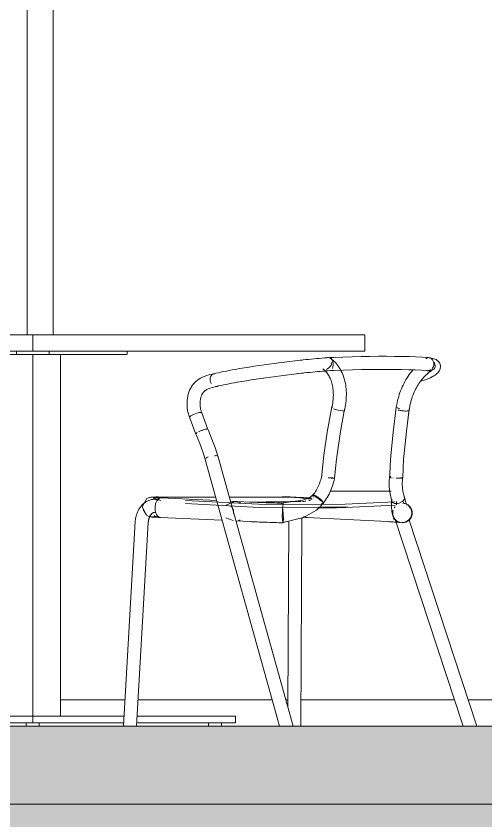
# Model space of a CAD drawing. Header units: inches. Extents: x -23565 to -21, y -324 to 853.
# Drawn here: x -18750.4 to -18714.4, y -7.3 to 54.4 of the extents above; entities that cross this region are included whole.
import ezdxf

# ---------------------------------------------------------------- set-up
doc = ezdxf.new("R2010")
doc.units = ezdxf.units.IN
doc.header["$MEASUREMENT"] = 0
doc.linetypes.add('Grid Line 1_2_', pattern=[0.875, 0.5, -0.125, 0.125, -0.125])
for name, color, linetype, lineweight in [('A-FLOR', 192, 'Continuous', 13), ('A-FLOR-LEVL', 51, 'Continuous', 9), ('A-FLOR-PATT', 8, 'Continuous', 25), ('A-GLAZ-CWMG', 51, 'Continuous', 13), ('C-TOPO', 7, 'Continuous', 13), ('I-FURN', 30, 'Continuous', 13)]:
    doc.layers.add(name, color=color, linetype=linetype, lineweight=lineweight)

# ---------------------------------------------------------------- blocks, each defined once
blk = doc.blocks.new('Struct_Xcel_Sports Complex_rvt-2-Building Section - East_West looking South _ Fitness Center')
at = {"layer": 'A-FLOR-PATT', "lineweight": 9}
h = blk.add_hatch(dxfattribs=at)
h.set_pattern_fill('FP_37', color=256, style=0, pattern_type=2)
h.set_pattern_definition([(50, (-33539.073, 67.247), (55.0854, -4.81984), [5.76, -63.36]), (355, (-33539.073, 67.247), (-10.6557, 57.76853), [4.608, -50.688]), (100.451, (-33534.483, 66.846), (44.42947, 52.94866), [4.895, -53.848]), (46.184, (-33539.07, 82.61), (81.96444, -12.71212), [8.64, -95.04]), (96.636, (-33532.24, 81.55), (71.7815, 74.8124), [7.343, -80.772]), (351.184, (-33539.07, 82.61), (71.78195, 74.81243), [6.912, -76.032]), (21, (-33531.393, 78.767), (45.84207, -30.92146), [5.76, -63.36]), (326, (-33531.393, 78.767), (18.68706, 55.69148), [4.608, -50.688]), (71.451, (-33527.573, 76.19), (64.5289, 24.7701), [4.895, -53.848]), (37.5, (-33539.073, 67.247), (0.933895, 25.566816), [2.534, -47.539, 2.534, -48.922, -50.88]), (37.5, (-33539.073, 67.247), (0.933895, 25.566816), [-101.53, 2.534, -48.346]), (7.5, (-33539.073, 67.247), (20.20404, 30.2913), [2.534, -26.803, 2.534, -46.387, -19.392]), (7.5, (-33539.073, 67.247), (20.20404, 30.2913), [-78.259, 2.534, -16.858]), (327.5, (-33556.2, 67.247), (40.997785, -1.732403), [2.534, -16.666, 2.534, -57.37, -79.488]), (327.5, (-33556.2, 67.247), (40.997785, -1.732403), [-79.104, 2.534, -76.954]), (317.5, (-33563.88, 67.247), (44.78888, 7.68784), [2.534, -22.426, 2.534, -37.248, -56.448]), (317.5, (-33563.88, 67.247), (44.78888, 7.68784), [-64.742, 2.534, -53.914])])
h.paths.add_polyline_path([(-25189.865, -6.32), (-25174.515, -6), (-22066.14, -6), (-22066.14, 0), (-25174.515, 0), (-25189.865, -0.32), (-25287.665, -0.32), (-25303.015, 0), (-26272.89, 0), (-26272.89, -6), (-25303.015, -6), (-25287.665, -6.32), (-25241, -6.32)], flags=0)
at = {"layer": 'A-FLOR', "color": 7}
for p, q in [((-25737.265, 0), (-26272.89, 0)), ((-26272.89, -6), (-25303.015, -6))]:
    blk.add_line(p, q, dxfattribs=at)
blk = doc.blocks.new('Falcon 7700 Series Pedestal Base - 36_ Square Top x 30_ - Wheelchair Height-460525-Building Section - East_West looking South _ Fitness Center')
at = {"layer": 'I-FURN', "color": 8, "lineweight": 9}
for p, q in [((-26224.041, 30), (-26198.585, 30)), ((-26224.041, 30), (-26224.041, 28.75)), ((-26198.585, 30), (-26173.129, 30)), ((-26198.585, 28.75), (-26198.585, 30)), ((-26173.129, 28.75), (-26173.129, 30)), ((-26198.585, 28.75), (-26224.041, 28.75)), ((-26205.835, 28.75), (-26205.835, 28.5)), ((-26203.503, 28.5), (-26205.793, 28.5)), ((-26203.503, 28.5), (-26203.286, 28.5)), ((-26203.286, 28.5), (-26203.503, 28.5)), ((-26200.207, 28.5), (-26203.286, 28.5)), ((-26200.707, 0.75), (-26200.707, 28.5)), ((-26200.207, 28.5), (-26199.793, 28.5)), ((-26199.835, 28.75), (-26199.835, 28.5)), ((-26197.378, 28.5), (-26199.793, 28.5)), ((-26173.129, 28.75), (-26198.585, 28.75)), ((-26198.585, 28.5), (-26198.585, 0.75)), ((-26197.378, 28.5), (-26196.964, 28.5)), ((-26197.335, 28.5), (-26197.335, 28.75)), ((-26193.884, 28.5), (-26196.964, 28.5)), ((-26196.464, 0.75), (-26196.464, 28.5)), ((-26193.884, 28.5), (-26193.668, 28.5)), ((-26193.668, 28.5), (-26193.884, 28.5)), ((-26191.378, 28.5), (-26193.668, 28.5)), ((-26191.335, 28.5), (-26191.335, 28.75)), ((-26214.142, 0.75), (-26206.567, 0.75)), ((-26214.142, 0.75), (-26214.142, 0.25)), ((-26205.578, 0.75), (-26198.585, 0.75)), ((-26198.585, 0.75), (-26191.592, 0.75)), ((-26198.585, 0.25), (-26198.585, 0.75)), ((-26190.603, 0.75), (-26183.029, 0.75)), ((-26183.029, 0.25), (-26183.029, 0.75)), ((-26206.538, 0.25), (-26214.142, 0.25)), ((-26213.063, 0.25), (-26213.063, 0)), ((-26212.063, 0), (-26212.063, 0.25)), ((-26198.585, 0.25), (-26205.548, 0.25)), ((-26199.085, 0.25), (-26199.085, 0)), ((-26199.085, 0.25), (-26199.085, 0)), ((-26191.622, 0.25), (-26198.585, 0.25)), ((-26198.085, 0), (-26198.085, 0.25)), ((-26198.085, 0), (-26198.085, 0.25)), ((-26183.029, 0.25), (-26190.632, 0.25)), ((-26185.107, 0.25), (-26185.107, 0)), ((-26184.107, 0), (-26184.107, 0.25))]:
    blk.add_line(p, q, dxfattribs=at)
blk = doc.blocks.new('HermanMiller_Collection_Air-Chair_SideChair_Arms - Arms-457867-Building Section - East_West looking South _ Fitness Center')
at = {"layer": 'I-FURN', "color": 8, "lineweight": 9}
for p, q in [((-26168.322, 28.231), (-26168.443, 28.162)), ((-26167.324, 27.627), (-26167.322, 27.605)), ((-26184.618, 27.021), (-26184.762, 27)), ((-26184.599, 26.014), (-26184.503, 26.027)), ((-26186.569, 23.678), (-26186.547, 23.661)), ((-26186.569, 23.677), (-26186.089, 22.392)), ((-26185.152, 22.742), (-26185.632, 24.026)), ((-26185.363, 20.451), (-26179.662, 0)), ((-26178.624, 0), (-26184.399, 20.719)), ((-26189.141, 17.565), (-26189.141, 17.347)), ((-26184.482, 17.296), (-26188.743, 17.496)), ((-26179.481, 17.552), (-26183.529, 17.551)), ((-26177.194, 17.48), (-26177.496, 17.496)), ((-26177.111, 17.711), (-26177.111, 17.721)), ((-26170.093, 17.342), (-26170.065, 17.42)), ((-26183.254, 17.157), (-26183.81, 16.908)), ((-26181.87, 17.173), (-26183.445, 17.247)), ((-26179.715, 17.053), (-26179.715, 17.195)), ((-26179.533, 17.091), (-26179.551, 17.066)), ((-26170.704, 16.957), (-26170.704, 17.208)), ((-26170.155, 17.109), (-26170.204, 17.26)), ((-26188.949, 16.052), (-26189.039, 16.052)), ((-26171.018, 16.387), (-26170.993, 16.537)), ((-26190.727, 15.676), (-26191.637, 0.011)), ((-26190.636, 0), (-26189.729, 15.618)), ((-26188.808, 15.997), (-26184.118, 15.777)), ((-26183.783, 15.972), (-26183.215, 15.754)), ((-26183.021, 15.726), (-26181.94, 15.675)), ((-26178.962, 15.65), (-26179.032, 1.459)), ((-26178.962, 15.671), (-26178.962, 15.65)), ((-26178.04, 0), (-26177.962, 15.645)), ((-26177.58, 15.998), (-26171.391, 15.675)), ((-26170.944, 15.858), (-26170.784, 15.885)), ((-26170.813, 15.909), (-26165.593, 0)), ((-26164.541, 0), (-26169.723, 15.793))]:
    blk.add_line(p, q, dxfattribs=at)
at = {"layer": 'I-FURN', "color": 8, "lineweight": 9, "flags": 128}
for points in [[(-26183.06, 27.348), (-26182.709, 27.409), (-26182.351, 27.468), (-26181.985, 27.527), (-26181.614, 27.585), (-26181.236, 27.642), (-26180.853, 27.698), (-26180.466, 27.753), (-26180.074, 27.806), (-26179.679, 27.858), (-26179.282, 27.909), (-26178.882, 27.958), (-26178.48, 28.005), (-26178.078, 28.051), (-26177.939, 28.066)], [(-26175.815, 28.251), (-26176.01, 28.238), (-26176.209, 28.224), (-26176.41, 28.209), (-26176.613, 28.193), (-26176.818, 28.176), (-26177.025, 28.158), (-26177.233, 28.139), (-26177.443, 28.118), (-26177.653, 28.097), (-26177.863, 28.075), (-26177.939, 28.066)], [(-26168.236, 28.25), (-26168.705, 28.28), (-26169.202, 28.306), (-26169.726, 28.326), (-26170.277, 28.34), (-26170.854, 28.35), (-26171.455, 28.353), (-26172.081, 28.352), (-26172.73, 28.345), (-26173.401, 28.332), (-26174.093, 28.314), (-26174.806, 28.291), (-26175.537, 28.263), (-26175.813, 28.251)], [(-26175.777, 28.206), (-26175.672, 28.13), (-26175.572, 28.048), (-26175.475, 27.961), (-26175.383, 27.868), (-26175.296, 27.77), (-26175.213, 27.667), (-26175.135, 27.559), (-26175.061, 27.447), (-26174.993, 27.331), (-26174.929, 27.211), (-26174.87, 27.088), (-26174.816, 26.961), (-26174.766, 26.83), (-26174.722, 26.697), (-26174.682, 26.561), (-26174.647, 26.422), (-26174.617, 26.281), (-26174.592, 26.138), (-26174.572, 25.993), (-26174.556, 25.845), (-26174.545, 25.697), (-26174.539, 25.547), (-26174.537, 25.395), (-26174.541, 25.243), (-26174.549, 25.09), (-26174.561, 24.936), (-26174.578, 24.782), (-26174.6, 24.628), (-26174.626, 24.474), (-26174.656, 24.32), (-26174.691, 24.167)], [(-26167.324, 27.627), (-26167.379, 27.817), (-26167.474, 27.954), (-26167.572, 28.041), (-26167.664, 28.098), (-26167.749, 28.137), (-26167.832, 28.167), (-26167.916, 28.191), (-26168.001, 28.211), (-26168.091, 28.228), (-26168.185, 28.243), (-26168.212, 28.247)], [(-26184.719, 27.012), (-26184.538, 27.054), (-26184.349, 27.096), (-26184.153, 27.138), (-26183.951, 27.18), (-26183.741, 27.222), (-26183.526, 27.263), (-26183.304, 27.304), (-26183.077, 27.345), (-26183.06, 27.348)], [(-26175.761, 27.252), (-26175.951, 27.24), (-26176.144, 27.226), (-26176.34, 27.212), (-26176.539, 27.196), (-26176.74, 27.179), (-26176.942, 27.162), (-26177.146, 27.143), (-26177.351, 27.123), (-26177.557, 27.102), (-26177.763, 27.08), (-26177.829, 27.072)], [(-26176.341, 27.38), (-26176.282, 27.337), (-26176.224, 27.29), (-26176.167, 27.239), (-26176.112, 27.183), (-26176.059, 27.123), (-26176.007, 27.059), (-26175.958, 26.991), (-26175.91, 26.918), (-26175.865, 26.842), (-26175.822, 26.761), (-26175.781, 26.676), (-26175.743, 26.587), (-26175.708, 26.495), (-26175.676, 26.399), (-26175.647, 26.299), (-26175.622, 26.196), (-26175.599, 26.091), (-26175.58, 25.982), (-26175.564, 25.87), (-26175.552, 25.756), (-26175.543, 25.64), (-26175.539, 25.521), (-26175.537, 25.401), (-26175.54, 25.279), (-26175.546, 25.156), (-26175.556, 25.032), (-26175.57, 24.907), (-26175.588, 24.781), (-26175.609, 24.655), (-26175.634, 24.529), (-26175.663, 24.402)], [(-26168.316, 27.253), (-26168.77, 27.283), (-26169.254, 27.307), (-26169.766, 27.327), (-26170.306, 27.341), (-26170.873, 27.35), (-26171.466, 27.353), (-26172.084, 27.352), (-26172.725, 27.344), (-26173.389, 27.332), (-26174.075, 27.314), (-26174.781, 27.291), (-26175.506, 27.263), (-26175.762, 27.252)], [(-26169.432, 27.313), (-26169.529, 27.196), (-26169.623, 27.076), (-26169.714, 26.953), (-26169.802, 26.826), (-26169.886, 26.696), (-26169.967, 26.563), (-26170.045, 26.427), (-26170.118, 26.289), (-26170.189, 26.148), (-26170.255, 26.005), (-26170.318, 25.86), (-26170.376, 25.713), (-26170.431, 25.564), (-26170.481, 25.414), (-26170.527, 25.263), (-26170.569, 25.111), (-26170.607, 24.958), (-26170.64, 24.804), (-26170.669, 24.65), (-26170.694, 24.496), (-26170.714, 24.342)], [(-26167.841, 27.355), (-26167.927, 27.306), (-26168.012, 27.252), (-26168.098, 27.193), (-26168.183, 27.13), (-26168.268, 27.062), (-26168.351, 26.99), (-26168.434, 26.913), (-26168.516, 26.833), (-26168.596, 26.748), (-26168.675, 26.66), (-26168.752, 26.567), (-26168.827, 26.472), (-26168.9, 26.372), (-26168.971, 26.27), (-26169.04, 26.164), (-26169.106, 26.056), (-26169.169, 25.944), (-26169.23, 25.831), (-26169.287, 25.715), (-26169.342, 25.597), (-26169.394, 25.477), (-26169.442, 25.355), (-26169.487, 25.233), (-26169.529, 25.109), (-26169.567, 24.984), (-26169.602, 24.858), (-26169.633, 24.732), (-26169.66, 24.605), (-26169.684, 24.479), (-26169.704, 24.353), (-26169.72, 24.228)], [(-26167.322, 27.605), (-26167.344, 27.389), (-26167.419, 27.218), (-26167.514, 27.092), (-26167.616, 26.996), (-26167.724, 26.915), (-26167.839, 26.843), (-26167.963, 26.776), (-26168.098, 26.712), (-26168.245, 26.648), (-26168.404, 26.586), (-26168.576, 26.523), (-26168.761, 26.461), (-26168.765, 26.46)], [(-26168.124, 27.21), (-26168.133, 27.213), (-26168.159, 27.221), (-26168.198, 27.231), (-26168.25, 27.241), (-26168.313, 27.251), (-26168.341, 27.256)], [(-26185.857, 26.592), (-26185.923, 26.55), (-26185.987, 26.504), (-26186.049, 26.455), (-26186.108, 26.402), (-26186.164, 26.348), (-26186.218, 26.29), (-26186.27, 26.23), (-26186.319, 26.167), (-26186.365, 26.102), (-26186.408, 26.036), (-26186.449, 25.967), (-26186.488, 25.896), (-26186.523, 25.824), (-26186.557, 25.75), (-26186.587, 25.675), (-26186.615, 25.598), (-26186.641, 25.52), (-26186.664, 25.441), (-26186.684, 25.361), (-26186.702, 25.28), (-26186.717, 25.197), (-26186.73, 25.115), (-26186.74, 25.031), (-26186.748, 24.947), (-26186.753, 24.863), (-26186.756, 24.778), (-26186.756, 24.693), (-26186.754, 24.607), (-26186.75, 24.522), (-26186.743, 24.437), (-26186.733, 24.352), (-26186.721, 24.267), (-26186.707, 24.182), (-26186.691, 24.098), (-26186.672, 24.015), (-26186.651, 23.932), (-26186.627, 23.85), (-26186.601, 23.768), (-26186.573, 23.688), (-26186.569, 23.678)], [(-26184.762, 27), (-26184.93, 26.968), (-26185.095, 26.926), (-26185.258, 26.874), (-26185.418, 26.814), (-26185.576, 26.744), (-26185.729, 26.666), (-26185.857, 26.592)], [(-26182.887, 26.363), (-26182.542, 26.423), (-26182.189, 26.482), (-26181.829, 26.54), (-26181.462, 26.597), (-26181.089, 26.653), (-26180.711, 26.708), (-26180.328, 26.762), (-26179.942, 26.815), (-26179.551, 26.867), (-26179.158, 26.917), (-26178.762, 26.965), (-26178.365, 27.012), (-26177.967, 27.057), (-26177.829, 27.072)], [(-26185.339, 25.737), (-26185.235, 25.796), (-26185.129, 25.849), (-26185.023, 25.895), (-26184.914, 25.935), (-26184.805, 25.969), (-26184.694, 25.996), (-26184.599, 26.014)], [(-26184.487, 26.039), (-26184.315, 26.079), (-26184.135, 26.119), (-26183.947, 26.16), (-26183.752, 26.2), (-26183.549, 26.24), (-26183.34, 26.281), (-26183.125, 26.321), (-26182.903, 26.36), (-26182.887, 26.363)], [(-26185.632, 24.025), (-26185.65, 24.078), (-26185.668, 24.132), (-26185.684, 24.186), (-26185.698, 24.242), (-26185.711, 24.298), (-26185.722, 24.354), (-26185.732, 24.411), (-26185.74, 24.468), (-26185.746, 24.525), (-26185.751, 24.582), (-26185.755, 24.639), (-26185.756, 24.696), (-26185.756, 24.752), (-26185.755, 24.808), (-26185.751, 24.863), (-26185.747, 24.917), (-26185.74, 24.971), (-26185.732, 25.023), (-26185.723, 25.074), (-26185.712, 25.124), (-26185.7, 25.173), (-26185.687, 25.22), (-26185.672, 25.266), (-26185.656, 25.31), (-26185.639, 25.352), (-26185.621, 25.393), (-26185.602, 25.431), (-26185.583, 25.468), (-26185.562, 25.502), (-26185.542, 25.535), (-26185.52, 25.565), (-26185.498, 25.594), (-26185.476, 25.62), (-26185.454, 25.644), (-26185.431, 25.666), (-26185.409, 25.686), (-26185.386, 25.704), (-26185.364, 25.721), (-26185.342, 25.735), (-26185.339, 25.737)], [(-26175.66, 24.486), (-26176.002, 22.535), (-26176.261, 20.78)], [(-26175.27, 20.647), (-26174.982, 22.582), (-26174.678, 24.299)], [(-26170.709, 24.462), (-26170.955, 22.511), (-26171.128, 20.756)], [(-26170.131, 20.671), (-26169.938, 22.606), (-26169.719, 24.323)], [(-26186.452, 23.793), (-26186.521, 23.747), (-26186.561, 23.708), (-26186.57, 23.679), (-26186.569, 23.678)], [(-26186.128, 23.942), (-26186.248, 23.894), (-26186.359, 23.844), (-26186.452, 23.793)], [(-26185.788, 24.038), (-26185.89, 24.016), (-26186.006, 23.984), (-26186.128, 23.942)], [(-26185.632, 24.025), (-26185.654, 24.042), (-26185.708, 24.046), (-26185.788, 24.038)], [(-26185.64, 23.995), (-26185.631, 24.024), (-26185.632, 24.025)], [(-26185.341, 20.394), (-26185.552, 21.025), (-26185.782, 21.653), (-26186.03, 22.279), (-26186.096, 22.438)], [(-26184.389, 20.698), (-26184.609, 21.355), (-26184.848, 22.009), (-26185.106, 22.66), (-26185.174, 22.826)], [(-26176.261, 20.78), (-26176.351, 20.034), (-26176.42, 19.284), (-26176.434, 19.086)], [(-26175.436, 19.017), (-26175.376, 19.739), (-26175.295, 20.458), (-26175.27, 20.647)], [(-26171.128, 20.756), (-26171.18, 20.009), (-26171.212, 19.26), (-26171.217, 19.062)], [(-26170.217, 19.041), (-26170.192, 19.763), (-26170.147, 20.482), (-26170.131, 20.671)], [(-26176.429, 19.197), (-26176.451, 19.09), (-26176.476, 18.983), (-26176.504, 18.877), (-26176.536, 18.771), (-26176.571, 18.667), (-26176.609, 18.563), (-26176.651, 18.461), (-26176.695, 18.361), (-26176.743, 18.262), (-26176.793, 18.166), (-26176.846, 18.071), (-26176.902, 17.979), (-26176.96, 17.889), (-26177.021, 17.802), (-26177.084, 17.718), (-26177.102, 17.694)], [(-26171.034, 17.218), (-26171.072, 17.332), (-26171.106, 17.448), (-26171.137, 17.567), (-26171.164, 17.688), (-26171.187, 17.812), (-26171.207, 17.937), (-26171.223, 18.064), (-26171.235, 18.192), (-26171.244, 18.322), (-26171.249, 18.453), (-26171.251, 18.585), (-26171.249, 18.719), (-26171.244, 18.853), (-26171.235, 18.987), (-26171.223, 19.122), (-26171.219, 19.161)], [(-26176.317, 17.075), (-26176.233, 17.185), (-26176.153, 17.298), (-26176.076, 17.414), (-26176.002, 17.533), (-26175.933, 17.655), (-26175.867, 17.779), (-26175.804, 17.905), (-26175.746, 18.033), (-26175.692, 18.164), (-26175.642, 18.296), (-26175.595, 18.429), (-26175.553, 18.565), (-26175.516, 18.701), (-26175.482, 18.838), (-26175.453, 18.976), (-26175.446, 19.015)], [(-26170.091, 17.551), (-26170.118, 17.631), (-26170.142, 17.714), (-26170.164, 17.8), (-26170.184, 17.889), (-26170.202, 17.981), (-26170.216, 18.076), (-26170.229, 18.174), (-26170.238, 18.274), (-26170.245, 18.376), (-26170.249, 18.48), (-26170.251, 18.585), (-26170.249, 18.692), (-26170.245, 18.801), (-26170.238, 18.91), (-26170.228, 19.02), (-26170.225, 19.052)], [(-26189.164, 17.385), (-26189.229, 17.387), (-26189.295, 17.385), (-26189.36, 17.38), (-26189.425, 17.371), (-26189.49, 17.359), (-26189.553, 17.343), (-26189.616, 17.325), (-26189.677, 17.303), (-26189.737, 17.278), (-26189.796, 17.25), (-26189.854, 17.22), (-26189.91, 17.187), (-26189.964, 17.152), (-26190.017, 17.114), (-26190.068, 17.074), (-26190.117, 17.031), (-26190.164, 16.987), (-26190.21, 16.941), (-26190.254, 16.893), (-26190.295, 16.843), (-26190.335, 16.791), (-26190.374, 16.738), (-26190.41, 16.684), (-26190.444, 16.628), (-26190.477, 16.571), (-26190.507, 16.513), (-26190.536, 16.453), (-26190.562, 16.393), (-26190.587, 16.332), (-26190.61, 16.269), (-26190.631, 16.206), (-26190.65, 16.143), (-26190.667, 16.078), (-26190.682, 16.013), (-26190.695, 15.948), (-26190.706, 15.882), (-26190.715, 15.815), (-26190.722, 15.749), (-26190.727, 15.682), (-26190.727, 15.676)], [(-26190.207, 16.809), (-26189.834, 17.439), (-26189.657, 17.514), (-26189.581, 17.532), (-26189.537, 17.538), (-26189.506, 17.542), (-26189.48, 17.544), (-26189.457, 17.546), (-26189.434, 17.547), (-26189.412, 17.548), (-26189.388, 17.549), (-26189.365, 17.55), (-26189.34, 17.55), (-26189.313, 17.551), (-26189.286, 17.551), (-26189.257, 17.552), (-26189.228, 17.552), (-26189.196, 17.552), (-26189.164, 17.552), (-26189.13, 17.552), (-26189.095, 17.552), (-26189.059, 17.552), (-26189.035, 17.552)], [(-26189.33, 17.526), (-26189.328, 17.526), (-26189.321, 17.526), (-26189.311, 17.525), (-26189.298, 17.523), (-26189.282, 17.522), (-26189.264, 17.521), (-26189.244, 17.52), (-26189.222, 17.518), (-26189.197, 17.517), (-26189.172, 17.515), (-26189.144, 17.514), (-26189.114, 17.512), (-26189.083, 17.51), (-26189.051, 17.509), (-26189.017, 17.507), (-26188.982, 17.506), (-26188.946, 17.504), (-26188.908, 17.502), (-26188.869, 17.501), (-26188.829, 17.499), (-26188.788, 17.498), (-26188.746, 17.496), (-26188.745, 17.496)], [(-26188.77, 17.298), (-26188.832, 17.321), (-26188.894, 17.34), (-26188.958, 17.356), (-26189.022, 17.369), (-26189.087, 17.378), (-26189.152, 17.384), (-26189.164, 17.385)], [(-26184.553, 17.551), (-26186.912, 17.55), (-26189.036, 17.552)], [(-26186.874, 17.307), (-26180.76, 16.983), (-26174.626, 17.005), (-26170.81, 17.193)], [(-26179.534, 17.091), (-26177.865, 17.316), (-26177.447, 17.486), (-26177.223, 17.627), (-26177.114, 17.72)], [(-26177.483, 17.495), (-26177.508, 17.497), (-26177.535, 17.498), (-26177.562, 17.5), (-26177.591, 17.502), (-26177.621, 17.504), (-26177.652, 17.505), (-26177.685, 17.507), (-26177.719, 17.509), (-26177.754, 17.511), (-26177.791, 17.512), (-26177.828, 17.514), (-26177.867, 17.516), (-26177.907, 17.518), (-26177.948, 17.519), (-26177.99, 17.521), (-26178.032, 17.523), (-26178.076, 17.524), (-26178.12, 17.526), (-26178.165, 17.527), (-26178.211, 17.529), (-26178.258, 17.53), (-26178.304, 17.532), (-26178.352, 17.533), (-26178.399, 17.535), (-26178.447, 17.536), (-26178.495, 17.537), (-26178.544, 17.539), (-26178.592, 17.54), (-26178.641, 17.541), (-26178.689, 17.542), (-26178.737, 17.543), (-26178.785, 17.544), (-26178.833, 17.545), (-26178.88, 17.546), (-26178.927, 17.547), (-26178.974, 17.548), (-26179.02, 17.548), (-26179.065, 17.549), (-26179.109, 17.55), (-26179.153, 17.55), (-26179.196, 17.551), (-26179.238, 17.551), (-26179.279, 17.552), (-26179.319, 17.552), (-26179.358, 17.552), (-26179.396, 17.552), (-26179.433, 17.552), (-26179.468, 17.552), (-26179.481, 17.552)], [(-26177.111, 17.721), (-26177.084, 17.711), (-26177.032, 17.681), (-26176.958, 17.633), (-26176.868, 17.57), (-26176.767, 17.498), (-26176.662, 17.42)], [(-26176.662, 17.42), (-26176.561, 17.342), (-26176.471, 17.27), (-26176.397, 17.207), (-26176.344, 17.159)], [(-26170.951, 16.024), (-26171.06, 16.433), (-26171.08, 16.858), (-26171.073, 17.166), (-26171.061, 17.406)], [(-26170.065, 17.42), (-26170.072, 17.498), (-26170.111, 17.57)], [(-26169.88, 16.955), (-26169.891, 16.971), (-26169.93, 17.046), (-26169.968, 17.139), (-26170.028, 17.328), (-26170.068, 17.486)], [(-26190.207, 16.809), (-26189.866, 16.16), (-26189.692, 16.077), (-26189.618, 16.056), (-26189.574, 16.047), (-26189.543, 16.042), (-26189.517, 16.038), (-26189.494, 16.035), (-26189.471, 16.033), (-26189.449, 16.031), (-26189.426, 16.029), (-26189.402, 16.027), (-26189.377, 16.025), (-26189.351, 16.023), (-26189.324, 16.022), (-26189.295, 16.02), (-26189.265, 16.018), (-26189.234, 16.016), (-26189.202, 16.014), (-26189.168, 16.013), (-26189.133, 16.011), (-26189.097, 16.009), (-26189.059, 16.008), (-26189.021, 16.006), (-26188.981, 16.004), (-26188.94, 16.002), (-26188.899, 16.001), (-26188.856, 15.999), (-26188.813, 15.998), (-26188.805, 15.997)], [(-26186.878, 17.056), (-26180.75, 16.732), (-26174.602, 16.755), (-26170.809, 16.943)], [(-26181.87, 17.173), (-26181.738, 17.167), (-26181.601, 17.161), (-26181.459, 17.155), (-26181.314, 17.149), (-26181.165, 17.143), (-26181.012, 17.137), (-26180.855, 17.132), (-26180.696, 17.126), (-26180.533, 17.12), (-26180.368, 17.115), (-26180.201, 17.109), (-26180.031, 17.104), (-26179.86, 17.098), (-26179.687, 17.093), (-26179.513, 17.088), (-26179.354, 17.084)], [(-26179.486, 16.991), (-26179.511, 17.066), (-26179.533, 17.091)], [(-26179.402, 15.597), (-26177.813, 15.991), (-26176.831, 16.544), (-26176.529, 16.833), (-26176.314, 17.12)], [(-26170.036, 17.056), (-26170.108, 17.074), (-26170.166, 17.084), (-26170.219, 17.092)], [(-26169.742, 16.872), (-26169.625, 16.717), (-26169.552, 16.537), (-26169.528, 16.344)], [(-26189.729, 15.618), (-26189.726, 15.655), (-26189.722, 15.692), (-26189.717, 15.729), (-26189.711, 15.765), (-26189.704, 15.801), (-26189.696, 15.836), (-26189.687, 15.871), (-26189.677, 15.905), (-26189.667, 15.938), (-26189.655, 15.97), (-26189.642, 16.002), (-26189.629, 16.032), (-26189.615, 16.061), (-26189.6, 16.09), (-26189.585, 16.117), (-26189.569, 16.142), (-26189.553, 16.167), (-26189.536, 16.19), (-26189.519, 16.212), (-26189.502, 16.233), (-26189.485, 16.252), (-26189.468, 16.269), (-26189.45, 16.286), (-26189.433, 16.3), (-26189.416, 16.314), (-26189.4, 16.326), (-26189.383, 16.337), (-26189.367, 16.347), (-26189.351, 16.355), (-26189.336, 16.362), (-26189.321, 16.368), (-26189.307, 16.373), (-26189.293, 16.378), (-26189.28, 16.381), (-26189.267, 16.383), (-26189.254, 16.385), (-26189.242, 16.386), (-26189.229, 16.387), (-26189.217, 16.386), (-26189.216, 16.386)], [(-26189.367, 16.048), (-26189.364, 16.049), (-26189.357, 16.049), (-26189.347, 16.049), (-26189.334, 16.05), (-26189.318, 16.05), (-26189.3, 16.051), (-26189.28, 16.051), (-26189.258, 16.051), (-26189.234, 16.052), (-26189.208, 16.052), (-26189.18, 16.052), (-26189.15, 16.052), (-26189.119, 16.052), (-26189.087, 16.052), (-26189.053, 16.052), (-26189.039, 16.052)], [(-26189.216, 16.386), (-26189.204, 16.385), (-26189.192, 16.384), (-26189.18, 16.381), (-26189.168, 16.378), (-26189.155, 16.375), (-26189.142, 16.37), (-26189.14, 16.369)], [(-26179.39, 16.344), (-26179.41, 16.537), (-26179.422, 16.633)], [(-26179.403, 15.597), (-26179.385, 15.622), (-26179.373, 15.697), (-26179.367, 15.816), (-26179.368, 15.97), (-26179.376, 16.151), (-26179.39, 16.344)], [(-26169.528, 16.344), (-26169.555, 16.151), (-26169.631, 15.97), (-26169.751, 15.816), (-26169.907, 15.697), (-26170.087, 15.622), (-26170.281, 15.597)], [(-26181.94, 15.675), (-26181.805, 15.669), (-26181.666, 15.663), (-26181.522, 15.657), (-26181.375, 15.65), (-26181.223, 15.644), (-26181.068, 15.638), (-26180.91, 15.633), (-26180.749, 15.627), (-26180.585, 15.621), (-26180.418, 15.615), (-26180.249, 15.61), (-26180.078, 15.604), (-26179.905, 15.599), (-26179.731, 15.594), (-26179.555, 15.589), (-26179.395, 15.585)], [(-26177.918, 15.986), (-26177.926, 15.952), (-26177.934, 15.918), (-26177.941, 15.882), (-26177.947, 15.846), (-26177.952, 15.809), (-26177.956, 15.772), (-26177.959, 15.734), (-26177.961, 15.696), (-26177.962, 15.658), (-26177.962, 15.645)], [(-26177.593, 15.999), (-26177.61, 16), (-26177.63, 16.001), (-26177.651, 16.003), (-26177.675, 16.004), (-26177.7, 16.006), (-26177.727, 16.007), (-26177.756, 16.009), (-26177.786, 16.01), (-26177.818, 16.012), (-26177.851, 16.014)], [(-26170.406, 15.604), (-26170.414, 15.605), (-26170.438, 15.608), (-26170.472, 15.612), (-26170.516, 15.617), (-26170.568, 15.622), (-26170.628, 15.627), (-26170.696, 15.632), (-26170.77, 15.638), (-26170.852, 15.644), (-26170.94, 15.649), (-26171.034, 15.655), (-26171.134, 15.661), (-26171.241, 15.667), (-26171.353, 15.673), (-26171.391, 15.675)], [(-26170.474, 15.622), (-26170.653, 15.697), (-26170.806, 15.816), (-26170.923, 15.97)]]:
    blk.add_lwpolyline(points, dxfattribs=at)
at = {"layer": 'I-FURN', "color": 8, "lineweight": 9}
for centre, major_axis, ratio, start_param, end_param in [((-26176.059, 27.793), (0.282, 0.413), 0.716528, 0.185746, 0.709345), ((-26176.059, 27.793), (0.282, 0.413), 0.716528, 4.898135, 5.421734), ((-26168.082, 27.793), (-0.241, 0.438), 0.575844, 5.706994, 6.230592), ((-26168.082, 27.793), (-0.241, 0.438), 0.575844, 4.136197, 4.659796), ((-26176.059, 27.793), (0.282, 0.413), 0.716528, 3.850938, 4.898135), ((-26168.082, 27.793), (-0.241, 0.438), 0.575844, 2.8272, 4.136197), ((-26184.603, 26.525), (-0.116, 0.486), 0.74611, 0, 1.405643), ((-26184.56, 26.524), (-0.057, 0.497), 0.711436, 0.034696, 0.296495), ((-26184.56, 26.524), (-0.057, 0.497), 0.711436, 0, 0.034696), ((-26184.603, 26.525), (-0.116, 0.486), 0.74611, 1.405643, 1.929241), ((-26184.56, 26.524), (-0.057, 0.497), 0.711436, 2.914489, 3.176288), ((-26184.56, 26.524), (-0.057, 0.497), 0.711436, 3.176288, 3.438088), ((-26184.603, 26.525), (-0.116, 0.486), 0.74611, 3.238238, 3.500038), ((-26175.169, 24.392), (-0.491, 0.093), 0.137076, 0.008955, 0.532553), ((-26175.169, 24.392), (-0.491, 0.093), 0.137076, 6.030341, 6.283185), ((-26175.177, 24.285), (-0.486, 0.118), 0.11091, 0.809563, 2.380359), ((-26175.177, 24.285), (-0.486, 0.118), 0.11091, 2.380359, 2.903958), ((-26175.177, 24.285), (-0.486, 0.118), 0.11091, 3.141593, 3.165757), ((-26170.214, 24.392), (-0.495, 0.07), 0.185134, 0.540717, 0.802516), ((-26170.217, 24.285), (-0.497, 0.057), 0.234229, 0.788125, 1.043613), ((-26170.214, 24.392), (-0.495, 0.07), 0.185134, 0.816106, 1.064316), ((-26170.217, 24.285), (-0.497, 0.057), 0.234229, 1.049924, 1.307964), ((-26170.217, 24.285), (-0.497, 0.057), 0.234229, 1.311723, 1.570172), ((-26170.217, 24.285), (-0.497, 0.057), 0.234229, 1.573523, 2.358921), ((-26170.217, 24.285), (-0.497, 0.057), 0.234229, 2.358921, 2.88252), ((-26170.217, 24.285), (-0.497, 0.057), 0.234229, 3.141593, 3.144319), ((-26185.635, 22.632), (0.461, 0.194), 0.144221, 6.220526, 6.744124), ((-26185.621, 22.567), (0.468, 0.175), 0.191458, 2.34416, 3.141593), ((-26185.621, 22.567), (0.468, 0.175), 0.191458, 1.558762, 2.082361), ((-26185.621, 22.567), (0.468, 0.175), 0.191458, 1.296963, 1.500905), ((-26185.621, 22.567), (0.468, 0.175), 0.191458, 0.773364, 1.237776), ((-26185.621, 22.567), (0.468, 0.175), 0.191458, 0.511565, 0.773364), ((-26184.881, 20.585), (0.482, 0.134), 0.301377, 2.306833, 2.568633), ((-26184.881, 20.585), (0.482, 0.134), 0.301377, 2.051225, 2.306833), ((-26184.865, 20.546), (0.476, 0.152), 0.239355, 0.740351, 1.000511), ((-26184.865, 20.546), (0.476, 0.152), 0.239355, 6.237561, 7.02296), ((-26175.937, 19.106), (-0.492, 0.091), 0.107353, 6.170071, 6.69367), ((-26175.935, 19.052), (-0.499, 0.035), 0.020295, 1.570393, 2.355791), ((-26175.937, 19.106), (-0.492, 0.091), 0.107353, 1.981281, 2.24308), ((-26175.937, 19.106), (-0.492, 0.091), 0.107353, 2.24308, 3.290278), ((-26175.935, 19.052), (-0.499, 0.035), 0.020295, 2.355791, 3.141189), ((-26175.935, 19.052), (-0.499, 0.035), 0.020295, 3.141593, 3.402989), ((-26170.722, 19.106), (-0.497, 0.055), 0.180952, 0.394781, 0.656581), ((-26170.717, 19.052), (-0.5, 0.01), 0.069551, 0.525417, 0.787217), ((-26170.717, 19.052), (-0.5, 0.01), 0.069551, 1.049016, 1.067536), ((-26170.717, 19.052), (-0.5, 0.01), 0.069551, 1.572615, 2.358013), ((-26170.722, 19.106), (-0.497, 0.055), 0.180952, 1.703778, 2.489176), ((-26170.717, 19.052), (-0.5, 0.01), 0.069551, 2.358013, 3.141593), ((-26170.722, 19.106), (-0.497, 0.055), 0.180952, 2.489176, 2.750976), ((-26170.717, 19.052), (-0.5, 0.01), 0.069551, 3.143411, 3.405211), ((-26170.722, 19.106), (-0.497, 0.055), 0.180952, 3.012775, 3.274575), ((-26172.736, 101.858), (0, 84.692), 0.707107, 3.05175, 3.065619), ((-26176.71, 17.385), (-0.393, 0.31), 0.26753, 5.651962, 6.960959), ((-26176.71, 17.385), (-0.393, 0.31), 0.26753, 4.081166, 5.651962), ((-26176.71, 17.385), (-0.393, 0.31), 0.26753, 2.51136, 4.081166), ((-26170.563, 17.385), (0.471, 0.167), 0.596783, 4.962112, 5.443965), ((-26170.563, 17.385), (0.471, 0.167), 0.596783, 5.443965, 5.967563), ((-26170.563, 17.385), (0.471, 0.167), 0.596783, 6.229363, 6.283185), ((-26183.637, 16.444), (-0.014, 0.5), 0.90616, 4.654007, 5.701205), ((-26182.995, 16.463), (-0.021, 0.75), 0.90616, 0.008192, 0.465217), ((-26182.995, 16.463), (-0.021, 0.75), 0.90616, 5.701205, 6.224803), ((-26179.374, 16.334), (0.02, 0.75), 0.096081, 0.810193, 1.595591), ((-26179.374, 16.334), (0.02, 0.75), 0.096081, 0.286594, 0.768007), ((-26170.563, 17.385), (0.471, 0.167), 0.596783, 3.34957, 3.530962), ((-26170.563, 17.385), (0.471, 0.167), 0.596783, 3.611369, 3.873168), ((-26170.238, 16.334), (0.202, 0.722), 0.995009, 1.097267, 1.297094), ((-26170.563, 17.385), (0.471, 0.167), 0.596783, 3.873168, 4.920366), ((-26170.238, 16.334), (0.202, 0.722), 0.995009, 4.962286, 6.283185), ((-26183.637, 16.444), (-0.014, 0.5), 0.90616, 4.392208, 4.654007), ((-26179.374, 16.334), (0.02, 0.75), 0.096081, 1.595591, 3.166388), ((-26170.238, 16.334), (0.202, 0.722), 0.995009, 1.820693, 3.391489), ((-26170.238, 16.334), (0.202, 0.722), 0.995009, 1.59022, 1.820693), ((-26170.238, 16.334), (0.202, 0.722), 0.995009, 3.391489, 4.962286), ((-26182.995, 16.463), (-0.021, 0.75), 0.90616, 3.083211, 3.34501), ((-26182.995, 16.463), (-0.021, 0.75), 0.90616, 3.358196, 3.60681), ((-26179.374, 16.334), (0.02, 0.75), 0.096081, 3.166388, 3.428187), ((-26191.138, -0.018), (-0.499, 0.029), 0.004932, 0.057933, 0.843331)]:
    blk.add_ellipse(centre, major_axis=major_axis, ratio=ratio, start_param=start_param, end_param=end_param, dxfattribs=at)
for points, knots in [([(-26175.843, 28.245), (-26175.817, 28.254), (-26175.765, 28.251), (-26175.679, 28.185), (-26175.602, 28.042), (-26175.57, 27.899), (-26175.562, 27.825)], [-1, -1, -1, -1, -0.785714, -0.571429, -0.285714, 0, 0, 0, 0]), ([(-26175.562, 27.825), (-26175.555, 27.77), (-26175.552, 27.656), (-26175.571, 27.514), (-26175.594, 27.438), (-26175.604, 27.411)], [-1, -1, -1, -1, -0.7857143, -0.5714286, -0.4285714, -0.4285714, -0.4285714, -0.4285714]), ([(-26168.134, 28.228), (-26168.103, 28.217), (-26168.012, 28.172), (-26167.89, 28.042), (-26167.843, 27.899), (-26167.835, 27.825)], [-0.7142857, -0.7142857, -0.7142857, -0.7142857, -0.5714286, -0.2857143, 0, 0, 0, 0]), ([(-26167.835, 27.825), (-26167.829, 27.77), (-26167.834, 27.656), (-26167.884, 27.514), (-26167.935, 27.438), (-26167.959, 27.411)], [-1, -1, -1, -1, -0.7857143, -0.5714286, -0.4285714, -0.4285714, -0.4285714, -0.4285714]), ([(-26168.036, 27.338), (-26168.064, 27.317), (-26168.123, 27.282), (-26168.188, 27.263), (-26168.221, 27.257)], [-0.2857143, -0.2857143, -0.2857143, -0.2857143, -0.1428571, -0.0010681, -0.0010681, -0.0010681, -0.0010681]), ([(-26175.772, 18.003), (-26174.99, 18), (-26173.41, 17.997), (-26171.875, 18.001), (-26171.097, 18.004)], [-0.9089628, -0.9089628, -0.9089628, -0.9089628, -0.5, -0.0731199, -0.0731199, -0.0731199, -0.0731199]), ([(-26188.757, 17.496), (-26188.819, 17.495), (-26188.947, 17.444), (-26189.096, 17.246), (-26189.183, 16.995), (-26189.204, 16.826), (-26189.206, 16.742)], [0, 0, 0, 0, 0.285714, 0.571429, 0.785714, 1, 1, 1, 1]), ([(-26178.109, 17.508), (-26178.24, 17.525), (-26178.567, 17.553), (-26179.075, 17.571), (-26179.475, 17.566), (-26179.658, 17.556), (-26179.733, 17.548)], [-1, -1, -1, -1, -0.7, -0.4, -0.2, -0.0062637, -0.0062637, -0.0062637, -0.0062637]), ([(-26189.206, 16.742), (-26189.208, 16.629), (-26189.184, 16.404), (-26189.074, 16.158), (-26188.934, 16.023), (-26188.84, 15.997), (-26188.794, 15.997)], [0, 0, 0, 0, 0.285714, 0.571429, 0.785714, 1, 1, 1, 1]), ([(-26181.93, 17.162), (-26181.82, 17.164), (-26181.521, 17.169), (-26181.004, 17.177), (-26180.374, 17.186), (-26179.937, 17.192), (-26179.715, 17.195)], [-0.9023044, -0.9023044, -0.9023044, -0.9023044, -0.75, -0.5, -0.25, 0, 0, 0, 0]), ([(-26179.715, 17.195), (-26179.431, 17.198), (-26178.858, 17.205), (-26178.281, 17.212), (-26177.995, 17.215)], [-1, -1, -1, -1, -0.5, -0.0039032, -0.0039032, -0.0039032, -0.0039032]), ([(-26175.464, 16.739), (-26175.781, 16.735), (-26176.209, 16.732), (-26176.637, 16.733), (-26176.747, 16.733)], [-1, -1, -1, -1, -0.5, -0.3259652, -0.3259652, -0.3259652, -0.3259652]), ([(-26176.441, 16.783), (-26176.138, 16.779), (-26175.518, 16.774), (-26174.897, 16.779), (-26174.58, 16.783)], [-0.9773284, -0.9773284, -0.9773284, -0.9773284, -0.5, 0, 0, 0, 0]), ([(-26177.786, 16.05), (-26177.764, 16.04), (-26177.69, 16.01), (-26177.612, 15.998), (-26177.556, 15.997)], [0.7641359, 0.7641359, 0.7641359, 0.7641359, 0.8333333, 1, 1, 1, 1])]:
    blk.add_open_spline(points, degree=3, knots=knots, dxfattribs=at)
for points in [[(-26168.331, 28.245), (-26168.291, 28.252), (-26168.251, 28.252), (-26168.212, 28.247)], [(-26189.336, 17.405), (-26189.29, 17.455), (-26189.188, 17.532), (-26189.075, 17.555), (-26189.019, 17.552)], [(-26188.725, 17.55), (-26188.822, 17.557), (-26188.989, 17.568), (-26189.133, 17.572), (-26189.155, 17.562), (-26189.051, 17.541), (-26188.907, 17.521), (-26188.82, 17.51)], [(-26189.019, 17.552), (-26188.981, 17.55), (-26188.943, 17.541), (-26188.907, 17.527)], [(-26177.519, 17.496), (-26177.569, 17.497), (-26177.618, 17.49), (-26177.666, 17.477)], [(-26177.42, 17.286), (-26177.373, 17.297), (-26177.328, 17.311), (-26177.282, 17.326)], [(-26177.151, 17.396), (-26177.195, 17.401), (-26177.239, 17.405), (-26177.283, 17.41)], [(-26177.907, 17.218), (-26177.815, 17.222), (-26177.724, 17.228), (-26177.634, 17.241)], [(-26176.672, 16.784), (-26176.603, 16.785), (-26176.539, 16.784), (-26176.485, 16.784)], [(-26174.58, 16.783), (-26174.528, 16.784), (-26174.444, 16.784), (-26174.386, 16.782), (-26174.405, 16.777), (-26174.499, 16.771), (-26174.656, 16.763), (-26174.857, 16.755), (-26175.077, 16.748), (-26175.291, 16.742), (-26175.412, 16.74), (-26175.464, 16.739)], [(-26189.056, 16.053), (-26189.13, 16.057), (-26189.205, 16.086), (-26189.271, 16.138)], [(-26189.039, 16.052), (-26189.044, 16.052), (-26189.05, 16.052), (-26189.056, 16.053)]]:
    blk.add_open_spline(points, degree=3, dxfattribs=at)
blk = doc.blocks.new('HermanMiller_Collection_Air-Chair_SideChair_Arms - Arms-V28-Building Section - East_West looking South _ Fitness Center')
at = {"layer": 'I-FURN', "color": 8, "lineweight": 9}
for p, q in [((-26175.982, 27.238), (-26176.127, 27.228)), ((-26167.324, 27.627), (-26167.322, 27.605)), ((-26184.618, 27.021), (-26184.762, 27)), ((-26177.557, 27.102), (-26177.763, 27.08)), ((-26182.887, 26.363), (-26182.542, 26.423)), ((-26185.339, 25.737), (-26185.235, 25.796)), ((-26175.609, 24.655), (-26175.634, 24.529)), ((-26169.704, 24.353), (-26169.72, 24.228)), ((-26186.57, 23.678), (-26186.089, 22.392)), ((-26186.547, 23.661), (-26186.569, 23.678)), ((-26185.654, 24.042), (-26185.632, 24.025)), ((-26185.152, 22.742), (-26185.631, 24.025)), ((-26189.141, 17.563), (-26189.141, 17.459)), ((-26184.553, 17.551), (-26186.871, 17.55)), ((-26181.82, 17.552), (-26183.529, 17.551)), ((-26177.111, 17.721), (-26177.111, 17.711)), ((-26177.084, 17.711), (-26177.111, 17.721)), ((-26170.091, 17.551), (-26170.118, 17.631)), ((-26170.065, 17.42), (-26170.093, 17.342)), ((-26170.036, 17.056), (-26170.108, 17.074)), ((-26169.625, 16.717), (-26169.716, 16.844)), ((-26179.385, 15.622), (-26179.403, 15.597)), ((-26179.402, 15.597), (-26179.043, 15.686)), ((-26178.962, 15.671), (-26178.962, 15.65)), ((-26170.944, 15.858), (-26170.835, 15.877))]:
    blk.add_line(p, q, dxfattribs=at)
at = {"layer": 'I-FURN', "color": 8, "lineweight": 9, "flags": 128}
for points in [[(-26183.06, 27.348), (-26182.709, 27.409), (-26182.351, 27.468), (-26181.985, 27.527), (-26181.614, 27.585), (-26181.236, 27.642), (-26180.853, 27.698), (-26180.466, 27.753), (-26180.074, 27.806), (-26179.731, 27.851)], [(-26179.679, 27.858), (-26179.282, 27.909), (-26178.882, 27.958), (-26178.48, 28.005), (-26178.078, 28.051), (-26177.939, 28.066)], [(-26175.815, 28.251), (-26176.01, 28.238), (-26176.209, 28.224), (-26176.41, 28.209), (-26176.613, 28.193), (-26176.818, 28.176), (-26177.025, 28.158), (-26177.233, 28.139), (-26177.443, 28.118), (-26177.653, 28.097), (-26177.863, 28.075)], [(-26168.237, 28.25), (-26168.705, 28.28), (-26169.202, 28.306), (-26169.726, 28.326), (-26170.277, 28.34), (-26170.854, 28.35), (-26171.455, 28.353), (-26172.081, 28.352), (-26172.73, 28.345), (-26173.401, 28.332), (-26174.093, 28.314), (-26174.806, 28.291), (-26175.537, 28.263), (-26175.813, 28.251)], [(-26167.324, 27.627), (-26167.379, 27.817), (-26167.474, 27.954), (-26167.572, 28.041), (-26167.664, 28.098), (-26167.749, 28.137), (-26167.832, 28.167), (-26167.916, 28.191), (-26168.001, 28.211), (-26168.091, 28.228)], [(-26184.719, 27.012), (-26184.538, 27.054), (-26184.349, 27.096), (-26184.153, 27.138), (-26183.951, 27.18), (-26183.741, 27.222), (-26183.526, 27.263), (-26183.304, 27.304), (-26183.077, 27.345), (-26183.06, 27.348)], [(-26176.163, 27.225), (-26176.34, 27.212), (-26176.539, 27.196), (-26176.74, 27.179), (-26176.942, 27.162), (-26177.146, 27.143)], [(-26167.322, 27.605), (-26167.344, 27.389), (-26167.419, 27.218), (-26167.514, 27.092), (-26167.616, 26.996), (-26167.724, 26.915), (-26167.839, 26.843), (-26167.963, 26.776), (-26168.098, 26.712), (-26168.245, 26.648), (-26168.404, 26.586), (-26168.576, 26.523), (-26168.761, 26.461), (-26168.765, 26.46)], [(-26184.762, 27), (-26184.93, 26.968), (-26185.095, 26.926), (-26185.258, 26.874), (-26185.418, 26.814), (-26185.576, 26.744), (-26185.729, 26.666), (-26185.857, 26.592)], [(-26181.743, 26.553), (-26181.462, 26.597), (-26181.089, 26.653), (-26180.869, 26.685)], [(-26179.942, 26.815), (-26179.551, 26.867), (-26179.192, 26.912)], [(-26178.255, 27.025), (-26177.967, 27.057), (-26177.829, 27.072)], [(-26175.958, 26.991), (-26175.91, 26.918), (-26175.865, 26.842)], [(-26185.987, 26.504), (-26186.049, 26.455), (-26186.108, 26.402), (-26186.164, 26.348), (-26186.218, 26.29), (-26186.27, 26.23), (-26186.319, 26.167), (-26186.365, 26.102), (-26186.408, 26.036), (-26186.449, 25.967), (-26186.488, 25.896), (-26186.523, 25.824), (-26186.557, 25.75), (-26186.587, 25.675), (-26186.615, 25.598), (-26186.641, 25.52), (-26186.664, 25.441), (-26186.684, 25.361), (-26186.702, 25.28), (-26186.717, 25.197), (-26186.73, 25.115), (-26186.74, 25.031), (-26186.748, 24.947), (-26186.753, 24.863), (-26186.756, 24.778), (-26186.756, 24.693), (-26186.754, 24.607), (-26186.75, 24.522), (-26186.743, 24.437), (-26186.733, 24.352), (-26186.721, 24.267), (-26186.707, 24.182), (-26186.691, 24.098), (-26186.672, 24.015), (-26186.651, 23.932), (-26186.627, 23.85), (-26186.601, 23.768), (-26186.573, 23.688), (-26186.569, 23.678)], [(-26184.422, 26.054), (-26184.315, 26.079), (-26184.135, 26.119), (-26183.947, 26.16), (-26183.752, 26.2), (-26183.549, 26.24), (-26183.34, 26.281), (-26183.125, 26.321), (-26182.903, 26.36)], [(-26175.647, 26.299), (-26175.622, 26.196), (-26175.599, 26.091), (-26175.58, 25.982), (-26175.564, 25.87), (-26175.552, 25.756), (-26175.543, 25.64), (-26175.539, 25.521), (-26175.537, 25.401), (-26175.54, 25.279), (-26175.546, 25.156), (-26175.556, 25.032)], [(-26168.901, 26.371), (-26168.971, 26.27), (-26169.04, 26.164), (-26169.106, 26.056), (-26169.169, 25.944), (-26169.23, 25.831), (-26169.287, 25.715), (-26169.342, 25.597), (-26169.394, 25.477), (-26169.442, 25.355), (-26169.487, 25.233), (-26169.529, 25.109), (-26169.559, 25.009)], [(-26185.632, 24.025), (-26185.65, 24.078), (-26185.668, 24.132), (-26185.684, 24.186), (-26185.698, 24.242), (-26185.711, 24.298), (-26185.722, 24.354), (-26185.732, 24.411), (-26185.74, 24.468), (-26185.746, 24.525), (-26185.751, 24.582), (-26185.755, 24.639), (-26185.756, 24.696), (-26185.756, 24.752), (-26185.755, 24.808), (-26185.751, 24.863), (-26185.747, 24.917), (-26185.74, 24.971), (-26185.732, 25.023), (-26185.723, 25.074), (-26185.712, 25.124), (-26185.7, 25.173), (-26185.687, 25.22), (-26185.672, 25.266), (-26185.656, 25.31), (-26185.639, 25.352), (-26185.621, 25.393), (-26185.602, 25.431), (-26185.583, 25.468), (-26185.562, 25.502), (-26185.542, 25.535), (-26185.52, 25.565), (-26185.498, 25.594), (-26185.476, 25.62), (-26185.454, 25.644), (-26185.431, 25.666), (-26185.409, 25.686), (-26185.386, 25.704), (-26185.364, 25.721), (-26185.342, 25.735)], [(-26175.66, 24.486), (-26176.002, 22.535), (-26176.261, 20.78)], [(-26170.131, 20.671), (-26169.938, 22.606), (-26169.728, 24.256)], [(-26186.569, 23.678), (-26186.57, 23.679), (-26186.561, 23.708)], [(-26185.632, 24.025), (-26185.631, 24.024), (-26185.64, 23.995)], [(-26184.389, 20.698), (-26184.609, 21.355), (-26184.848, 22.009), (-26185.106, 22.66), (-26185.174, 22.826)], [(-26176.261, 20.78), (-26176.351, 20.034), (-26176.42, 19.284), (-26176.434, 19.086)], [(-26170.217, 19.041), (-26170.192, 19.763), (-26170.147, 20.482), (-26170.131, 20.671)], [(-26176.429, 19.197), (-26176.451, 19.09), (-26176.476, 18.983), (-26176.504, 18.877), (-26176.536, 18.771), (-26176.571, 18.667), (-26176.609, 18.563), (-26176.651, 18.461), (-26176.695, 18.361), (-26176.743, 18.262), (-26176.793, 18.166), (-26176.846, 18.071), (-26176.902, 17.979), (-26176.96, 17.889), (-26177.021, 17.802), (-26177.084, 17.718), (-26177.102, 17.694)], [(-26170.184, 17.889), (-26170.202, 17.981), (-26170.216, 18.076), (-26170.229, 18.174), (-26170.238, 18.274), (-26170.245, 18.376), (-26170.249, 18.48), (-26170.251, 18.585), (-26170.249, 18.692), (-26170.245, 18.801), (-26170.238, 18.91), (-26170.228, 19.02), (-26170.225, 19.052)], [(-26190.207, 16.809), (-26189.834, 17.439), (-26189.657, 17.514), (-26189.581, 17.532), (-26189.537, 17.538), (-26189.506, 17.542), (-26189.48, 17.544), (-26189.457, 17.546), (-26189.434, 17.547), (-26189.412, 17.548), (-26189.388, 17.549), (-26189.365, 17.55), (-26189.34, 17.55), (-26189.313, 17.551), (-26189.286, 17.551), (-26189.257, 17.552), (-26189.228, 17.552), (-26189.196, 17.552), (-26189.164, 17.552), (-26189.13, 17.552), (-26189.095, 17.552), (-26189.085, 17.552)], [(-26189.33, 17.526), (-26189.328, 17.526), (-26189.321, 17.526), (-26189.311, 17.525), (-26189.298, 17.523), (-26189.282, 17.522), (-26189.264, 17.521), (-26189.244, 17.52), (-26189.222, 17.518)], [(-26177.535, 17.498), (-26177.562, 17.5), (-26177.591, 17.502), (-26177.621, 17.504), (-26177.653, 17.505), (-26177.685, 17.507), (-26177.719, 17.509), (-26177.755, 17.511), (-26177.791, 17.512), (-26177.829, 17.514), (-26177.867, 17.516), (-26177.907, 17.518), (-26177.948, 17.519), (-26177.99, 17.521), (-26178.033, 17.523), (-26178.076, 17.524), (-26178.121, 17.526), (-26178.166, 17.527), (-26178.211, 17.529), (-26178.258, 17.53), (-26178.305, 17.532), (-26178.352, 17.533), (-26178.399, 17.535), (-26178.447, 17.536), (-26178.496, 17.537), (-26178.544, 17.539), (-26178.592, 17.54), (-26178.641, 17.541), (-26178.689, 17.542), (-26178.737, 17.543), (-26178.785, 17.544), (-26178.833, 17.545), (-26178.88, 17.546), (-26178.927, 17.547)], [(-26177.438, 17.492), (-26177.223, 17.627), (-26177.114, 17.72)], [(-26170.111, 17.57), (-26170.072, 17.498), (-26170.065, 17.42)], [(-26169.93, 17.046), (-26169.968, 17.139), (-26170.028, 17.328), (-26170.068, 17.486)], [(-26190.068, 17.074), (-26190.117, 17.031), (-26190.164, 16.987), (-26190.21, 16.941), (-26190.254, 16.893), (-26190.295, 16.843), (-26190.335, 16.791), (-26190.374, 16.738), (-26190.41, 16.684), (-26190.444, 16.628), (-26190.477, 16.571), (-26190.507, 16.513), (-26190.536, 16.453), (-26190.562, 16.393), (-26190.587, 16.332), (-26190.61, 16.269), (-26190.631, 16.206), (-26190.65, 16.143), (-26190.667, 16.078), (-26190.682, 16.013), (-26190.695, 15.948), (-26190.706, 15.882), (-26190.715, 15.815), (-26190.722, 15.749), (-26190.727, 15.682), (-26190.727, 15.676)], [(-26190.106, 16.615), (-26189.866, 16.16), (-26189.692, 16.077), (-26189.618, 16.056), (-26189.574, 16.047), (-26189.543, 16.042), (-26189.517, 16.038), (-26189.494, 16.035), (-26189.471, 16.033), (-26189.449, 16.031), (-26189.426, 16.029), (-26189.402, 16.027), (-26189.377, 16.025), (-26189.351, 16.023), (-26189.324, 16.022), (-26189.295, 16.02), (-26189.265, 16.018), (-26189.234, 16.016), (-26189.202, 16.014), (-26189.168, 16.013), (-26189.133, 16.011), (-26189.097, 16.009), (-26189.059, 16.008), (-26189.021, 16.006), (-26188.981, 16.004), (-26188.94, 16.002), (-26188.899, 16.001)], [(-26189.729, 15.618), (-26189.726, 15.655), (-26189.722, 15.692), (-26189.717, 15.729), (-26189.711, 15.765), (-26189.704, 15.801), (-26189.696, 15.836), (-26189.687, 15.871), (-26189.677, 15.905), (-26189.667, 15.938), (-26189.655, 15.97), (-26189.642, 16.002), (-26189.629, 16.032), (-26189.615, 16.061), (-26189.6, 16.09), (-26189.585, 16.117), (-26189.569, 16.142), (-26189.553, 16.167), (-26189.536, 16.19)], [(-26189.367, 16.048), (-26189.364, 16.049), (-26189.357, 16.049), (-26189.347, 16.049), (-26189.334, 16.05), (-26189.318, 16.05), (-26189.3, 16.051), (-26189.28, 16.051), (-26189.258, 16.051), (-26189.234, 16.052), (-26189.208, 16.052), (-26189.18, 16.052), (-26189.15, 16.052), (-26189.119, 16.052), (-26189.087, 16.052)], [(-26181.925, 15.674), (-26181.805, 15.669), (-26181.666, 15.663), (-26181.522, 15.657), (-26181.375, 15.65), (-26181.223, 15.644), (-26181.068, 15.638), (-26180.91, 15.633), (-26180.749, 15.627), (-26180.585, 15.621), (-26180.418, 15.615), (-26180.249, 15.61), (-26180.078, 15.604), (-26179.905, 15.599), (-26179.731, 15.594), (-26179.555, 15.589), (-26179.395, 15.585)], [(-26178.03, 15.938), (-26177.813, 15.991), (-26177.762, 16.02)], [(-26177.918, 15.986), (-26177.926, 15.952), (-26177.934, 15.918), (-26177.941, 15.882), (-26177.947, 15.846), (-26177.952, 15.809), (-26177.956, 15.772), (-26177.959, 15.734), (-26177.961, 15.696), (-26177.962, 15.658), (-26177.962, 15.645)], [(-26177.727, 16.007), (-26177.756, 16.009), (-26177.786, 16.01), (-26177.818, 16.012), (-26177.852, 16.014)], [(-26170.696, 15.632), (-26170.77, 15.638), (-26170.852, 15.644), (-26170.94, 15.649), (-26171.034, 15.655), (-26171.134, 15.661), (-26171.241, 15.667), (-26171.353, 15.673)]]:
    blk.add_lwpolyline(points, dxfattribs=at)
at = {"layer": 'I-FURN', "color": 8, "lineweight": 9}
for centre, major_axis, ratio, start_param, end_param in [((-26176.059, 27.793), (0.282, 0.413), 0.716528, 0.447546, 0.709345), ((-26168.082, 27.793), (-0.241, 0.438), 0.575844, 5.968793, 6.230592), ((-26184.603, 26.525), (-0.116, 0.486), 0.74611, 0, 0.096646), ((-26184.56, 26.524), (-0.057, 0.497), 0.711436, 3.176288, 3.438088), ((-26175.169, 24.392), (-0.491, 0.093), 0.137076, 6.030341, 6.283185), ((-26170.217, 24.285), (-0.497, 0.057), 0.234229, 3.141593, 3.144319), ((-26185.621, 22.567), (0.468, 0.175), 0.191458, 3.129558, 3.141593), ((-26185.635, 22.632), (0.461, 0.194), 0.144221, 6.220526, 6.482325), ((-26170.717, 19.052), (-0.5, 0.01), 0.069551, 3.143411, 3.405211), ((-26170.717, 19.052), (-0.5, 0.01), 0.069551, 2.881612, 3.141593), ((-26170.722, 19.106), (-0.497, 0.055), 0.180952, 3.012775, 3.274575), ((-26176.71, 17.385), (-0.393, 0.31), 0.26753, 0.154175, 0.415975), ((-26170.563, 17.385), (0.471, 0.167), 0.596783, 6.229363, 6.283185), ((-26170.238, 16.334), (0.202, 0.722), 0.995009, 4.962286, 6.009483), ((-26170.238, 16.334), (0.202, 0.722), 0.995009, 4.438687, 4.962286), ((-26179.374, 16.334), (0.02, 0.75), 0.096081, 2.904588, 3.166388), ((-26179.374, 16.334), (0.02, 0.75), 0.096081, 3.166388, 3.428187)]:
    blk.add_ellipse(centre, major_axis=major_axis, ratio=ratio, start_param=start_param, end_param=end_param, dxfattribs=at)
for points in [[(-26175.815, 28.251), (-26175.815, 28.251), (-26175.814, 28.251), (-26175.813, 28.251)], [(-26168.331, 28.245), (-26168.299, 28.25), (-26168.267, 28.252), (-26168.236, 28.25)], [(-26179.467, 17.566), (-26179.363, 17.569), (-26179.132, 17.572), (-26178.758, 17.562), (-26178.399, 17.541), (-26178.196, 17.521), (-26178.109, 17.51)], [(-26177.661, 17.479), (-26177.621, 17.489), (-26177.579, 17.494), (-26177.538, 17.496)], [(-26177.705, 16.019), (-26177.737, 16.029), (-26177.768, 16.041), (-26177.798, 16.056)], [(-26177.593, 15.999), (-26177.628, 16.001), (-26177.663, 16.008), (-26177.697, 16.017)]]:
    blk.add_open_spline(points, degree=3, dxfattribs=at)
blk.add_open_spline([(-26189.134, 17.558), (-26189.147, 17.563), (-26189.133, 17.57), (-26189.003, 17.567), (-26188.855, 17.557), (-26188.788, 17.552)], degree=3, knots=[-0.6, -0.6, -0.6, -0.6, -0.4, -0.2, -0.0471349, -0.0471349, -0.0471349, -0.0471349], dxfattribs=at)
blk = doc.blocks.new('Rectangular Mullion - Exterior 2_ x 4_5_-V29-Building Section - East_West looking South _ Fitness Center')
at = {"layer": 'A-GLAZ-CWMG', "color": 8, "lineweight": 9}
for p, q in [((-26196.464, 2), (-26191.518, 2)), ((-26190.521, 2), (-26180.218, 2)), ((-26179.184, 2), (-26179.026, 2)), ((-26178.031, 2), (-26166.247, 2)), ((-26165.2, 2), (-26161.828, 2))]:
    blk.add_line(p, q, dxfattribs=at)
blk = doc.blocks.new('Rectangular Mullion - Exterior 2_ x 4_5_-V34-Building Section - East_West looking South _ Fitness Center')
at = {"layer": 'A-GLAZ-CWMG', "color": 8, "lineweight": 9}
for p, q in [((-26199.015, 96), (-26199.015, 30)), ((-26197.015, 96), (-26197.015, 30))]:
    blk.add_line(p, q, dxfattribs=at)

msp = doc.modelspace()

# ---------------------------------------------------------------- hatches: boundary and pattern name
at = {"layer": 'C-TOPO', "lineweight": 9}
h = msp.add_hatch(dxfattribs=at)
h.set_pattern_fill('FP_14', color=8, style=0, pattern_type=2)
h.set_pattern_definition([(0, (-33539.073, 67.247), (48, 48), [48, -48]), (0, (-33539.073, 85.247), (48, 48), [48, -48]), (0, (-33539.073, 103.247), (48, 48), [48, -48]), (90, (-33533.073, 109.247), (-48, 48), [48, -48]), (90, (-33515.073, 109.247), (-48, 48), [48, -48]), (90, (-33497.073, 109.247), (-48, 48), [48, -48])])
h.paths.add_polyline_path([(-18914.50595, -79.828), (-14608.67795, -79.828), (-14608.67795, -48), (-14621.67795, -48), (-14621.67795, -36), (-14616.67795, -36), (-14616.67795, -6), (-17725.05295, -6), (-17740.90988, -6.33035), (-17838.20273, -6.3198), (-17857.67795, -6), (-17857.67795, -12), (-17938.80295, -12), (-17938.80295, -6), (-18206.05295, -6), (-18206.05295, -12), (-18287.80295, -12), (-18287.80295, -6), (-18823.42795, -6), (-18823.42795, -36), (-18820.42795, -36), (-18820.42795, -48), (-18838.42795, -48), (-18838.42795, -36), (-18837.42795, -35.97606), (-18837.42795, 0), (-18914.50595, 0), (-18914.50595, -6.95548)], flags=0)
h.paths.add_polyline_path([(-17838.20273, -0.3198), (-17740.40317, -0.3198), (-17725.36545, 0), (-17853.49045, -0.0013)], flags=0)

# ---------------------------------------------------------------- linework, layer by layer
at = {"layer": 'A-FLOR-LEVL', "linetype": 'Grid Line 1_2_'}
msp.add_line((-19107.86138, 0), (-13619.10115, 0), dxfattribs=at)

# ---------------------------------------------------------------- block references
at = {"color": 250, "lineweight": 5}
msp.add_blockref('Struct_Xcel_Sports Complex_rvt-2-Building Section - East_West looking South _ Fitness Center', (7449.46227, 0), dxfattribs=at)
at = {"layer": 'A-GLAZ-CWMG', "color": 8, "lineweight": 9}
for name in ['Rectangular Mullion - Exterior 2_ x 4_5_-V34-Building Section - East_West looking South _ Fitness Center', 'Rectangular Mullion - Exterior 2_ x 4_5_-V29-Building Section - East_West looking South _ Fitness Center']:
    msp.add_blockref(name, (7449.46227, 0), dxfattribs=at)
at = {"layer": 'I-FURN', "color": 8, "lineweight": 9}
for name in ['Falcon 7700 Series Pedestal Base - 36_ Square Top x 30_ - Wheelchair Height-460525-Building Section - East_West looking South _ Fitness Center', 'HermanMiller_Collection_Air-Chair_SideChair_Arms - Arms-457867-Building Section - East_West looking South _ Fitness Center', 'HermanMiller_Collection_Air-Chair_SideChair_Arms - Arms-V28-Building Section - East_West looking South _ Fitness Center']:
    msp.add_blockref(name, (7449.46227, 0), dxfattribs=at)

doc.saveas('drawing.dxf')
